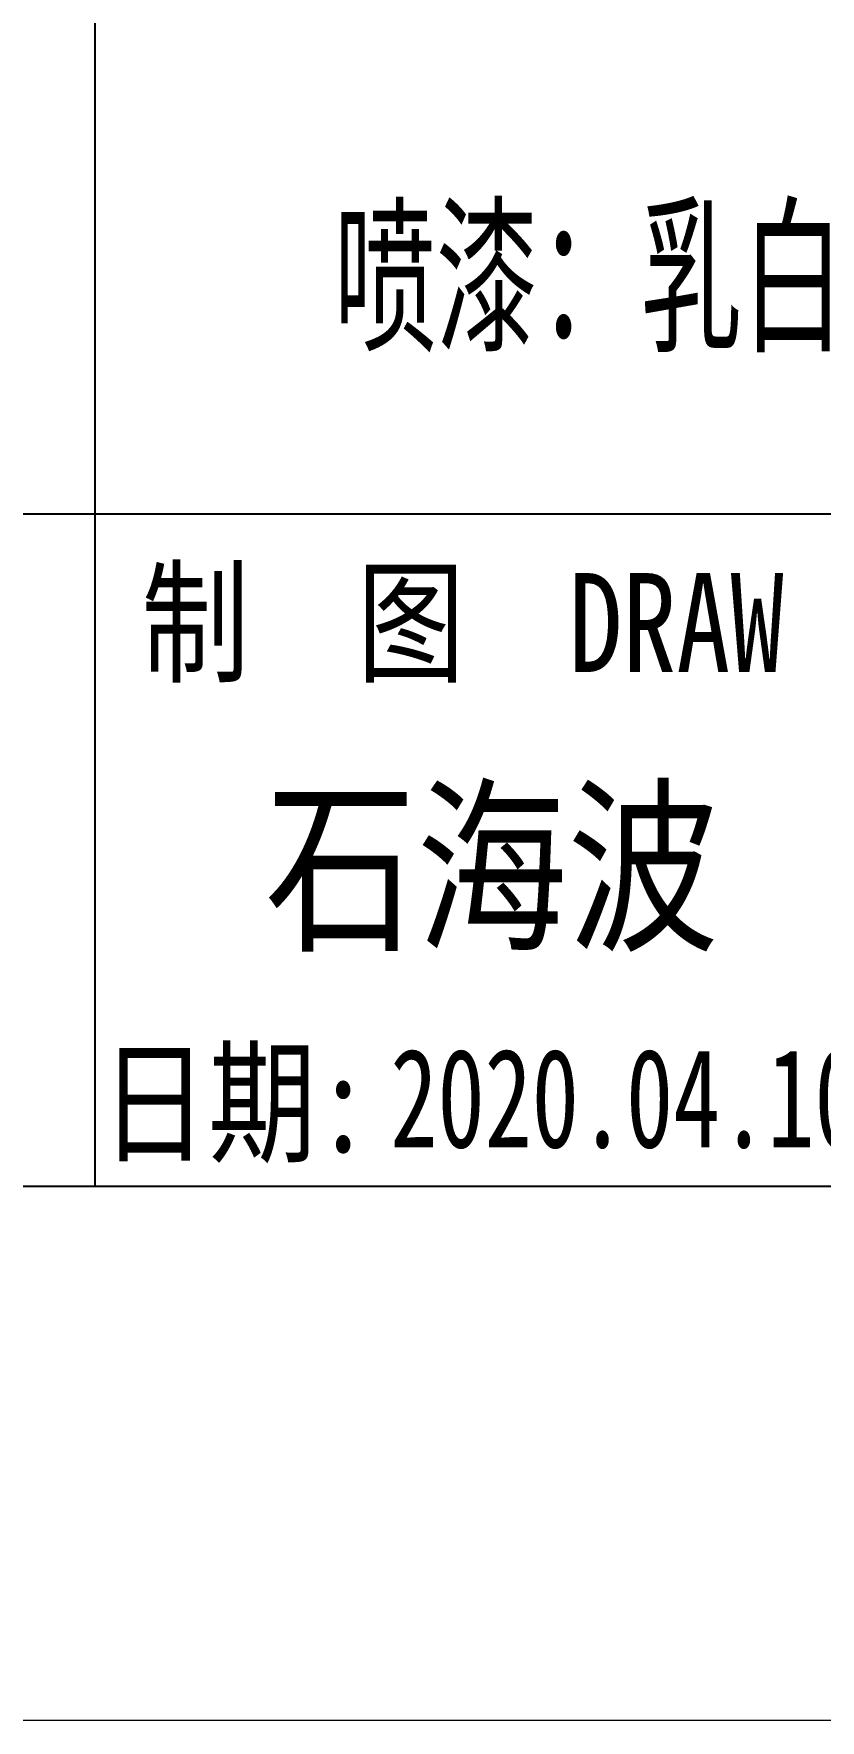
# Model space of a CAD drawing. Header units: millimetres. Extents: x -50270 to 104182, y -50696 to 36415.
# Drawn here: x -48124.8 to -48104.93, y 35369.63 to 35412.26 of the extents above; entities that cross this region are included whole.
import ezdxf
from ezdxf.enums import TextEntityAlignment as Align

# ---------------------------------------------------------------- set-up
doc = ezdxf.new("R2010")
doc.units = ezdxf.units.MM
doc.header["$LTSCALE"] = 0.5
doc.layers.add('图\\M+19E79\\M+195B6\\M+18E9A', color=7, linetype='Continuous')
doc.layers.add('表面处理', color=7, linetype='Continuous')
doc.layers.add('图框', color=7, linetype='Continuous', lineweight=18)
doc.layers.add('打印-禁用', color=7, linetype='Continuous', lineweight=15, plot=False)
doc.styles.add('国标', font='simfang.ttf', dxfattribs={"width": 0.8})

# ---------------------------------------------------------------- blocks, each defined once
blk = doc.blocks.new('GZDEH零件A4图框V01版')
at = {"layer": '图\\M+19E79\\M+195B6\\M+18E9A', "color": 9}
for p, q in [((46.68, 44.25), (46.68, 30.5)), ((25, 30.5), (205, 30.5)), ((46.68, 30.5), (46.68, 13.5)), ((46.68, 30.5), (46.68, 13.5))]:
    blk.add_line(p, q, dxfattribs=at)
at = {"layer": '图\\M+19E79\\M+195B6\\M+18E9A', "linetype": 'Continuous'}
blk.add_line((25, 13.5), (205, 13.5), dxfattribs=at)
at = {"layer": '打印-禁用', "linetype": 'Continuous'}
blk.add_line((0, 0), (210, 0), dxfattribs=at)
at = {"layer": '图\\M+19E79\\M+195B6\\M+18E9A', "color": 9, "style": '国标', "width": 0.8}
for s, p in [('制  图', (51.941, 26.501)), ('日期:', (50.223, 14.365))]:
    blk.add_text(s, height=2.5, dxfattribs=at).set_placement(p, align=Align.CENTER)
blk.add_text(' DRAW', height=2.5, dxfattribs=at).set_placement((57.285, 26.501))
blk = doc.blocks.new('DEH A4')
at = {"layer": '图框'}
blk.add_blockref('GZDEH零件A4图框V01版', (0, 0), dxfattribs=at)

msp = doc.modelspace()

# ---------------------------------------------------------------- block references
at = {"layer": '图框'}
msp.add_blockref('DEH A4', (-48169.933, 35369.626), dxfattribs=at)

# ---------------------------------------------------------------- texts
at = {"layer": '图\\M+19E79\\M+195B6\\M+18E9A', "color": 3, "style": '国标'}
for s, height, width, p in [('石海波', 3.5, 0.8, (-48118.955, 35389.442)), ('2020.04.10', 2.5, 0.7, (-48115.79, 35384.106))]:
    msp.add_text(s, height=height, dxfattribs=dict(at, width=width)).set_placement(p)
at = {"layer": '表面处理', "color": 3, "style": '国标', "width": 0.6}
msp.add_text('喷漆：乳白色 9001-Gream', height=3.15, dxfattribs=at).set_placement((-48102.41, 35404.551), align=Align.CENTER)

doc.saveas('drawing.dxf')
